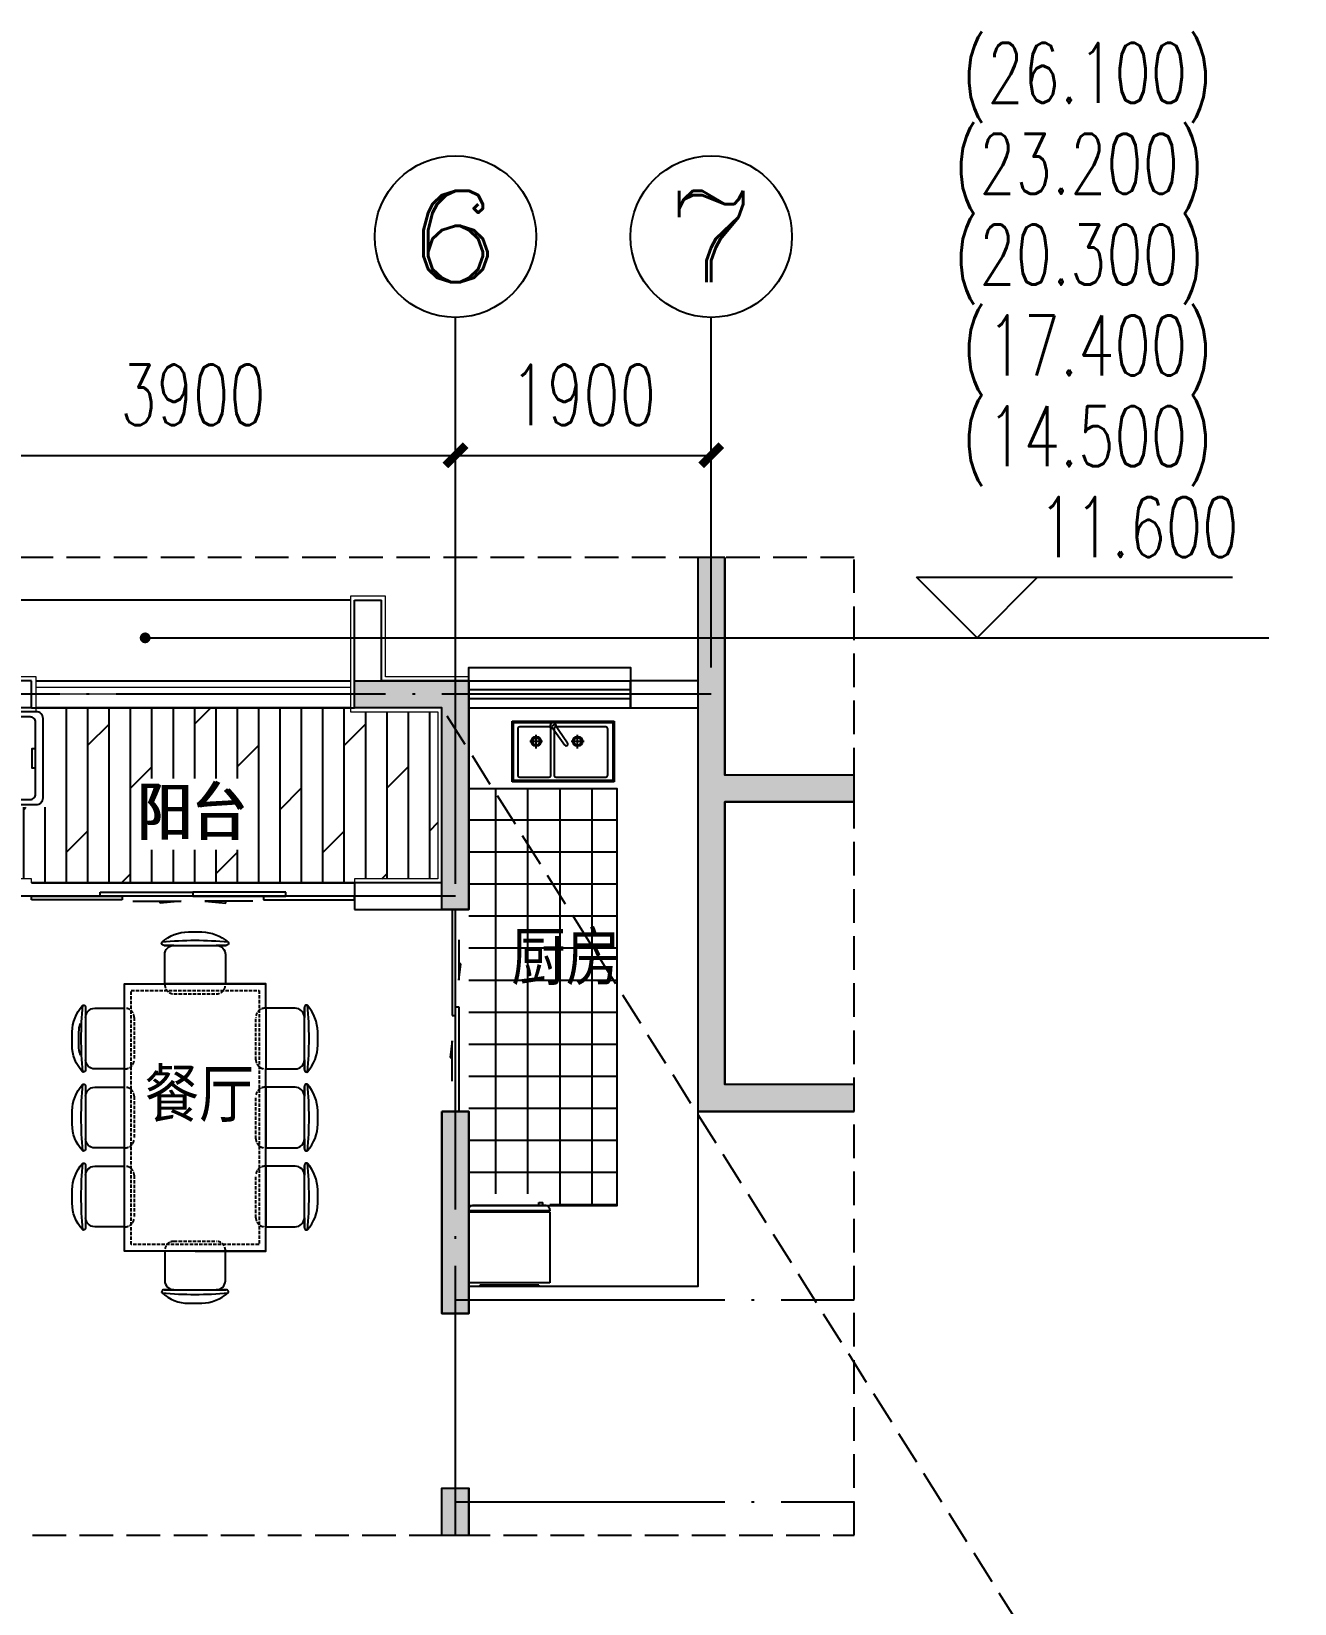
# Model space of a CAD drawing. Extents: x 802298 to 1915382, y -2285475 to -1340051.
# Drawn here: x 1342517 to 1351900, y -2216816 to -2205134 of the extents above; entities that cross this region are included whole.
import ezdxf
from ezdxf.enums import TextEntityAlignment as Align

# ---------------------------------------------------------------- set-up
doc = ezdxf.new("R2010")
doc.units = 0
doc.header["$LTSCALE"] = 1000
doc.header["$MEASUREMENT"] = 0
doc.linetypes.add('DASH', pattern=[0.35, 0.25, -0.1])
doc.linetypes.add('DOTE', pattern=[2.42, 2, -0.2, 0.02, -0.2])
doc.layers.get('0').update_dxf_attribs({"linetype": 'CONTINUOUS'})
doc.layers.get('Defpoints').update_dxf_attribs({"linetype": 'CONTINUOUS'})
for name, color, linetype in [('8', 8, 'CONTINUOUS'), ('AXIS', 3, 'CONTINUOUS'), ('AXIS_TEXT', 7, 'CONTINUOUS'), ('DIM_LEAD', 3, 'CONTINUOUS'), ('DOTE', 1, 'CONTINUOUS'), ('LM-粗', 255, 'CONTINUOUS'), ('PUB_TEXT', 7, 'CONTINUOUS'), ('WALL', 9, 'CONTINUOUS'), ('WINDOW', 4, 'CONTINUOUS'), ('厨卫', 154, 'CONTINUOUS'), ('家具', 33, 'CONTINUOUS'), ('平面填充', 252, 'CONTINUOUS'), ('看线', 5, 'CONTINUOUS'), ('窗檐', 6, 'CONTINUOUS')]:
    doc.layers.add(name, color=color, linetype=linetype)
doc.layers.add('保温', color=150, linetype='CONTINUOUS', lineweight=9)
doc.layers.add('栏杆百叶', color=36, linetype='CONTINUOUS', lineweight=9)
doc.styles.add('_TCH_AXIS', font='COMPLEX', dxfattribs={"bigfont": 'GBCBIG'})
doc.styles.add('_TCH_DIM', font='SIMPLEX', dxfattribs={"bigfont": 'GBCBIG'})
doc.styles.add('COMPLEX', font='COMPLEX')
doc.styles.add('DIM_FONT', font='SIMPLEX', dxfattribs={"width": 0.7, "bigfont": 'GBCBIG'})
doc.styles.add('黑体', font='SIMHEI.TTF', dxfattribs={"width": 0.8})
doc.dimstyles.new('DIMN150', dxfattribs={"dimscale": 1.5, "dimtxt": 300, "dimasz": 100, "dimexe": 250, "dimexo": 300, "dimgap": 150, "dimtad": 1, "dimdec": 0, "dimzin": 0, "dimdsep": 46, "dimtxsty": 'DIM_FONT', "dimblk": 'ARCHTICK', "dimcen": 0.09, "dimclrt": 7, "dimazin": 2, "dimtfac": 1, "dimtdec": 0, "dimtix": 1, "dimtmove": 2, "dimatfit": 3, "dimfxl": 0, "dimtolj": 1, "dimtzin": 0, "dimarcsym": 0})

# ---------------------------------------------------------------- blocks, each defined once
blk = doc.blocks.new('A$C1BE601A8')
for p, q in [((0, 0), (0, 450)), ((0, 450), (757, 450)), ((10, 10), (10, 440)), ((10, 440), (747, 440)), ((41, 393), (41, 50)), ((273, 408), (56, 408)), ((288, 50), (288, 393)), ((315, 427), (293, 411)), ((293, 411), (390, 273)), ((311, 393), (311, 50)), ((412, 288), (315, 427)), ((695, 408), (326, 408)), ((710, 50), (710, 393)), ((747, 440), (747, 10)), ((757, 450), (757, 0)), ((226, 300), (130, 300)), ((178, 248), (178, 348)), ((534, 300), (438, 300)), ((486, 248), (486, 348)), ((757, 0), (0, 0)), ((747, 10), (10, 10)), ((56, 35), (273, 35)), ((326, 35), (695, 35))]:
    blk.add_line(p, q)
for centre, radius in [((178, 300), 36.1), ((178, 300), 27.1), ((486, 300), 36.1), ((486, 300), 27.1)]:
    blk.add_circle(centre, radius)
for centre, radius, start, end in [((56, 393), 15, 90, 180), ((273, 393), 15, 0, 90), ((304, 419), 21.7, 342.6068, 267.3353), ((326, 393), 15, 90, 180), ((695, 393), 15, 0, 90), ((401, 281), 13.3, 214.971, 34.971), ((56, 50), 15, 180, 270), ((273, 50), 15, 270, 0), ((326, 50), 15, 180, 270), ((695, 50), 15, 270, 0)]:
    blk.add_arc(centre, radius, start, end)
blk = doc.blocks.new('A$C0C200289')
for p, q in [((-150, 72), (-150, 597)), ((600, 597), (-150, 597)), ((500, 623), (-48, 623)), ((-48, 613), (-48, 623)), ((500, 613), (-48, 613)), ((500, 613), (500, 623)), ((600, 72), (600, 597)), ((-144, 72), (-150, 72)), ((-150, 53), (-150, 62)), ((-144, 62), (-150, 62)), ((-144, 62), (-144, 72)), ((568, 22), (-118, 22)), ((499, 22), (499, 0)), ((535, 22), (535, 0)), ((594, 62), (594, 72)), ((594, 72), (600, 72)), ((594, 62), (600, 62)), ((600, 53), (600, 62)), ((499, 0), (535, 0))]:
    blk.add_line(p, q)
at = {"color": 251}
for p, q in [((594, 72), (-144, 72)), ((594, 62), (-144, 62))]:
    blk.add_line(p, q, dxfattribs=at)
for centre, start, end in [((-118, 53), 180, 270), ((568, 53), 270, 0)]:
    blk.add_arc(centre, 31.5, start, end)
blk = doc.blocks.new('A$C40221361')
at = {"color": 0}
for p, q in [((1023, 1725), (563, 1725)), ((1023, 1725), (563, 1725)), ((1610, 1725), (1150, 1725)), ((1610, 1725), (1150, 1725)), ((2196, 1725), (1736, 1725)), ((2196, 1725), (1736, 1725)), ((568, 1438), (1018, 1438)), ((1155, 1438), (1605, 1438)), ((1741, 1439), (2191, 1439)), ((100, 683), (100, 1143)), ((100, 683), (100, 1143)), ((386, 1138), (386, 688)), ((2373, 1138), (2373, 688)), ((2659, 683), (2659, 1143)), ((2659, 683), (2659, 1143)), ((1018, 388), (568, 388)), ((1605, 388), (1155, 388)), ((2191, 389), (1741, 389)), ((563, 100), (1023, 100)), ((563, 100), (1023, 100)), ((1150, 100), (1610, 100)), ((1150, 100), (1610, 100)), ((1736, 100), (2196, 100)), ((1736, 100), (2196, 100))]:
    blk.add_line(p, q, dxfattribs=at)
at = {"color": 0, "linetype": 'DASH', "ltscale": 0.1}
for p, q in [((950, 1365), (635, 1365)), ((950, 1365), (635, 1365)), ((1537, 1365), (1222, 1365)), ((1537, 1365), (1222, 1365)), ((2124, 1365), (1809, 1365)), ((2124, 1365), (1809, 1365)), ((460, 756), (460, 1071)), ((460, 756), (460, 1071)), ((2299, 756), (2299, 1071)), ((2299, 756), (2299, 1071)), ((635, 460), (950, 460)), ((635, 460), (950, 460)), ((1222, 460), (1537, 460)), ((1222, 460), (1537, 460)), ((1809, 460), (2124, 460)), ((1809, 460), (2124, 460))]:
    blk.add_line(p, q, dxfattribs=at)
at = {"color": 0, "linetype": 'DASH'}
for p, q in [((1605, 388), (1605, 393)), ((1605, 388), (1605, 393)), ((2191, 389), (2191, 393)), ((2191, 389), (2191, 393))]:
    blk.add_line(p, q, dxfattribs=at)
at = {"color": 0}
for points in [[(1018, 1438), (1018, 1657, 0.414214), (950, 1725), (1023, 1725, 0.319431), (1041, 1737, 0.307703), (1039, 1748, 0.187559), (842, 1825), (743, 1825, 0.171658), (547, 1748, 0.324647), (544, 1737, 0.302537), (563, 1725), (635, 1725, 0.414214), (568, 1657), (568, 1438)], [(1605, 1439), (1605, 1657, 0.414214), (1537, 1725), (1610, 1725, 0.319431), (1628, 1737, 0.307703), (1625, 1748, 0.187559), (1429, 1825), (1330, 1825, 0.171658), (1134, 1748, 0.324647), (1131, 1737, 0.302537), (1150, 1725), (1222, 1725, 0.414214), (1155, 1657), (1155, 1438)], [(2191, 1439), (2191, 1657, 0.414214), (2124, 1725), (2196, 1725, 0.319431), (2215, 1737, 0.307703), (2212, 1748, 0.187559), (2016, 1825), (1917, 1825, 0.171658), (1721, 1748, 0.324647), (1718, 1737, 0.302537), (1736, 1725), (1809, 1725, 0.414214), (1741, 1657), (1741, 1439)], [(1155, 388), (1018, 388), (1018, 168, -0.414214), (950, 100), (1023, 100, -0.319431), (1041, 88, -0.307703), (1039, 76, -0.187559), (842, 0), (743, 0, -0.171658), (547, 76, -0.324647), (544, 88, -0.302537), (563, 100), (635, 100, -0.414214), (568, 168), (568, 388), (386, 388), (386, 1438)], [(386, 688), (168, 688, -0.414214), (100, 756), (100, 683, -0.319431), (88, 665, -0.307703), (76, 668, -0.187559), (0, 864), (0, 963, -0.171658), (76, 1159, -0.324647), (88, 1162, -0.302537), (100, 1143), (100, 1071, -0.414214), (168, 1138), (386, 1138)], [(2373, 688), (2592, 688, 0.414214), (2659, 756), (2659, 683, 0.319431), (2672, 665, 0.307703), (2683, 668, 0.187559), (2759, 864), (2759, 963, 0.171658), (2683, 1159, 0.324647), (2672, 1162, 0.302537), (2659, 1143), (2659, 1071, 0.414214), (2592, 1138), (2373, 1138)], [(1605, 388), (1605, 168, -0.414214), (1537, 100), (1610, 100, -0.319431), (1628, 88, -0.307703), (1625, 76, -0.187559), (1429, 0), (1330, 0, -0.171658), (1134, 76, -0.324647), (1131, 88, -0.302537), (1150, 100), (1222, 100, -0.414214), (1155, 168), (1155, 388)], [(2191, 389), (2191, 168, -0.414214), (2124, 100), (2196, 100, -0.319431), (2215, 88, -0.307703), (2212, 76, -0.187559), (2016, 0), (1917, 0, -0.171658), (1721, 76, -0.324647), (1718, 88, -0.302537), (1736, 100), (1809, 100, -0.414214), (1741, 168), (1741, 389)], [(918, 62, -0.079824), (842, 50), (744, 50, -0.059527), (682, 60, -0.059527)]]:
    blk.add_lwpolyline(points, format="xyb", dxfattribs=at)
for points in [[(568, 1438), (386, 1438), (386, 913)], [(1155, 1438), (1018, 1438)], [(2373, 913), (2373, 1438), (1155, 1438)], [(2373, 1438), (2373, 388), (1605, 388)]]:
    blk.add_lwpolyline(points, dxfattribs=at)
at = {"color": 0, "linetype": 'DASH', "ltscale": 0.1}
blk.add_lwpolyline([(436, 438), (436, 1388), (2323, 1388), (2323, 438)], close=True, dxfattribs=at)
at = {"color": 0}
for centre, start, end in [((793, -953), 84.8023, 95.1977), ((793, -953), 84.8023, 95.1977), ((1380, -953), 84.8023, 95.1977), ((1380, -953), 84.8023, 95.1977), ((1966, -953), 84.8023, 95.1977), ((1966, -953), 84.8023, 95.1977), ((2778, 913), 174.8023, 185.1977), ((2778, 913), 174.8023, 185.1977), ((-19, 913), 354.8023, 5.1977), ((-19, 913), 354.8023, 5.1977), ((793, 2778), 264.8023, 275.1977), ((793, 2778), 264.8023, 275.1977), ((1380, 2778), 264.8023, 275.1977), ((1380, 2778), 264.8023, 275.1977), ((1966, 2778), 264.8023, 275.1977), ((1966, 2778), 264.8023, 275.1977)]:
    blk.add_arc(centre, 2713, start, end, dxfattribs=at)
at = {"color": 0, "linetype": 'DASH', "ltscale": 0.1}
for centre, start, end in [((635, 1432), 180, 270), ((635, 1432), 180, 270), ((950, 1432), 270, 0), ((950, 1432), 270, 0), ((1222, 1432), 180, 270), ((1222, 1432), 180, 270), ((1537, 1432), 270, 0), ((1537, 1432), 270, 0), ((1809, 1432), 180, 270), ((1809, 1432), 180, 270), ((2124, 1432), 270, 0), ((2124, 1432), 270, 0), ((393, 1071), 0, 90), ((393, 1071), 0, 90), ((2367, 1071), 90, 180), ((2367, 1071), 90, 180), ((393, 756), 270, 0), ((393, 756), 270, 0), ((2367, 756), 180, 270), ((2367, 756), 180, 270), ((635, 393), 90, 180), ((635, 393), 90, 180), ((950, 393), 0, 90), ((950, 393), 0, 90), ((1222, 393), 90, 180), ((1537, 393), 0, 90), ((1537, 393), 0, 90), ((1809, 393), 90, 180), ((2124, 393), 0, 90), ((2124, 393), 0, 90)]:
    blk.add_arc(centre, 67.5, start, end, dxfattribs=at)
blk = doc.blocks.new('_ArchTick')
at = {"color": 0, "linetype": 'ByBlock', "const_width": 0.4}
blk.add_lwpolyline([(-0.5, -0.5), (0.5, 0.5)], dxfattribs=at)
blk = doc.blocks.new('*D166')
at = {"layer": 'AXIS', "color": 0, "lineweight": -2}
for p, q in [((1341767, -2208813), (1341767, -2207909)), ((1345667, -2208813), (1345667, -2207909)), ((1341767, -2208284), (1345667, -2208284))]:
    blk.add_line(p, q, dxfattribs=at)
at = {"layer": 'Defpoints', "color": 0}
for p in [(1345667, -2208284), (1341767, -2209263), (1345667, -2209263)]:
    blk.add_point(p, dxfattribs=at)
at = {"layer": 'AXIS', "color": 0, "lineweight": -2, "xscale": 150, "yscale": 150, "zscale": 150, "rotation": 180}
blk.add_blockref('_ArchTick', (1341767, -2208284), dxfattribs=at)
at = {"layer": 'AXIS', "color": 0, "lineweight": -2, "xscale": 150, "yscale": 150, "zscale": 150}
blk.add_blockref('_ArchTick', (1345667, -2208284), dxfattribs=at)
at = {"layer": 'AXIS', "color": 7, "insert": (1343717, -2207834), "char_height": 450, "attachment_point": 5, "style": 'DIM_FONT'}
blk.add_mtext('\\A1;3900', dxfattribs=at)
blk = doc.blocks.new('*D167')
at = {"layer": 'AXIS', "color": 0, "lineweight": -2}
for p, q in [((1345667, -2208813), (1345667, -2207909)), ((1347567, -2208813), (1347567, -2207909)), ((1345667, -2208284), (1347567, -2208284))]:
    blk.add_line(p, q, dxfattribs=at)
at = {"layer": 'Defpoints', "color": 0}
for p in [(1347567, -2208284), (1345667, -2209263), (1347567, -2209263)]:
    blk.add_point(p, dxfattribs=at)
at = {"layer": 'AXIS', "color": 0, "lineweight": -2, "xscale": 150, "yscale": 150, "zscale": 150, "rotation": 180}
blk.add_blockref('_ArchTick', (1345667, -2208284), dxfattribs=at)
at = {"layer": 'AXIS', "color": 0, "lineweight": -2, "xscale": 150, "yscale": 150, "zscale": 150}
blk.add_blockref('_ArchTick', (1347567, -2208284), dxfattribs=at)
at = {"layer": 'AXIS', "color": 7, "insert": (1346617, -2207834), "char_height": 450, "attachment_point": 5, "style": 'DIM_FONT'}
blk.add_mtext('\\A1;1900', dxfattribs=at)
blk = doc.blocks.new('$plan$00001623')
blk.add_line((-341, -145), (342, -145))
blk.add_lwpolyline([(295, -706), (-295, -706, -0.414214), (-345, -656), (-345, 0), (345, 0), (345, -656, -0.414214)], format="xyb", close=True)
for points in [[(323, -72), (152, -72), (152, -120), (323, -120)], [(163, -86), (177, -86), (177, -99), (163, -99)], [(189, -86), (202, -86), (202, -99), (189, -99)], [(213, -86), (227, -86), (227, -99), (213, -99)], [(239, -86), (253, -86), (253, -99), (239, -99)], [(281, -110), (309, -110), (309, -80), (281, -80)]]:
    blk.add_lwpolyline(points, close=True)
blk.add_lwpolyline([(307, -145), (307, -611, -0.414214), (267, -651), (-267, -651, -0.414214), (-307, -611), (-307, -145)], format="xyb")
blk.add_lwpolyline([(-71, -651), (-71, -623), (0, -623), (71, -623), (71, -651)])
blk.add_circle((0, -25), 16)
blk = doc.blocks.new('$DorLib2D$00000131')
at = {"color": 0, "linetype": 'Continuous'}
for p, q in [((0.15, 0.125), (0.2319, 0.1973)), ((0.2319, 0.1973), (0.2319, 0.125)), ((-0.5, 0.125), (-0.5, 0)), ((0.0192, 0.125), (-0.5, 0.125)), ((0.0192, 0), (0.0192, 0.125)), ((0.35, 0.125), (0.15, 0.125)), ((-0.5, 0), (0.0192, 0)), ((-0.024, 0), (0.5, 0)), ((-0.024, -0.125), (-0.024, 0)), ((0.5, 0), (0.5, -0.125)), ((-0.35, -0.125), (-0.15, -0.125)), ((-0.2319, -0.1973), (-0.2319, -0.125)), ((-0.15, -0.125), (-0.2319, -0.1973)), ((0.5, -0.125), (-0.024, -0.125))]:
    blk.add_line(p, q, dxfattribs=at)
blk = doc.blocks.new('$DorLib2D$00000138')
at = {"color": 0, "linetype": 'Continuous'}
for p, q in [((-0.2875, 0), (-0.2875, 0.1538)), ((-0.2875, 0.1538), (0, 0.1538)), ((0, 0.1538), (0, 0)), ((0.2875, 0.1538), (0, 0.1538)), ((0.2875, 0), (0.2875, 0.1538)), ((-0.5, -0.1399), (-0.5, 0)), ((-0.5, 0), (-0.2187, 0)), ((0, 0), (-0.2875, 0)), ((-0.2187, 0), (-0.2187, -0.1399)), ((0, 0), (0.2875, 0)), ((0.2187, 0), (0.2187, -0.1399)), ((0.5, 0), (0.2187, 0)), ((0.5, 0), (0.5, -0.1946)), ((0.5, -0.1399), (0.5, 0)), ((-0.2187, -0.1399), (-0.5, -0.1399)), ((0.2187, -0.1399), (0.5, -0.1399)), ((-0.1857, -0.186), (-0.037, -0.186)), ((-0.037, -0.186), (-0.1019, -0.2583)), ((-0.1019, -0.2583), (-0.1019, -0.186)), ((0.1857, -0.186), (0.037, -0.186)), ((0.037, -0.186), (0.1019, -0.2583)), ((0.1019, -0.2583), (0.1019, -0.186))]:
    blk.add_line(p, q, dxfattribs=at)
blk = doc.blocks.new('$TCHSYS$WIN2D')
for p, q in [((-0.5, 0.5), (0.5, 0.5)), ((-0.5, 0.5), (-0.5, -0.5)), ((0.5, 0.5), (0.5, -0.5)), ((0.5, 0.1667), (-0.5, 0.1667)), ((0.5, -0.1667), (-0.5, -0.1667)), ((-0.5, -0.5), (0.5, -0.5))]:
    blk.add_line(p, q)
blk = doc.blocks.new('_AXISO')
blk.add_circle((0, 0), 0.5)
at = {"layer": 'AXIS_TEXT', "style": 'COMPLEX', "width": 1.041667}
blk.add_attdef('A', text='', height=0.56, dxfattribs=at).set_placement((-0.25, -0.28), (0.25, -0.28), align=Align.FIT)

msp = doc.modelspace()

# ---------------------------------------------------------------- hatches: boundary and pattern name
at = {"layer": '平面填充'}
h = msp.add_hatch(dxfattribs=at)
h.set_pattern_fill('DOLMIT', color=256, scale=200, angle=90, style=0)
h.set_pattern_definition([(90, (3145841.28, -775829.53), (158.748412, 1e-14), []), (45, (3145841.3, -775829.53), (317.49661, -317.49661), [224.50425, -449.008])])
h.paths.add_polyline_path([(1343348, -2211215.9), (1343348, -2210685.9), (1344143.6, -2210685.9), (1344143.6, -2211215.9)], flags=0)
h.paths.add_polyline_path([(1341896.5, -2211429.7), (1341896.5, -2210898.9), (1342635, -2210898.9), (1342635, -2210159.7), (1344886.5, -2210159.7), (1344886.5, -2210189.7), (1345536.5, -2210189.7), (1345536.5, -2211429.7), (1344916.5, -2211429.7), (1344916.5, -2211459.7), (1342516.5, -2211459.7), (1342516.5, -2211429.7)])
h = msp.add_hatch(dxfattribs=at)
h.set_pattern_fill('ANSI37', color=256, scale=150, angle=45, style=0)
h.set_pattern_definition([(90, (-262329.5, -872968.16), (-238.125, 2e-07), []), (180, (-262329.5, -872968.16), (-2e-07, -238.125), [])])
edge = h.paths.add_edge_path()
edge.add_line((1346866.5, -2210759.7), (1345766.5, -2210759.7))
edge.add_line((1345766.5, -2210759.7), (1345766.5, -2213792))
edge.add_ellipse((1345791.7, -2213803.5), major_axis=(0, 31.5), ratio=0.8, start_angle=0, end_angle=90, ccw=False)
edge.add_line((1345791.7, -2213772), (1346285.8, -2213772))
edge.add_line((1346285.8, -2213772), (1346285.8, -2213750.2))
edge.add_line((1346285.8, -2213750.2), (1346314.7, -2213750.2))
edge.add_line((1346314.7, -2213750.2), (1346314.7, -2213772))
edge.add_line((1346314.7, -2213772), (1346341.3, -2213772))
edge.add_ellipse((1346341.3, -2213803.5), major_axis=(0, 31.5), ratio=0.8, start_angle=270, end_angle=360, ccw=False)
edge.add_line((1346366.5, -2213803.5), (1346366.5, -2213812))
edge.add_line((1346366.5, -2213812), (1346361.8, -2213812))
edge.add_line((1346361.8, -2213812), (1346361.8, -2213822))
edge.add_line((1346361.8, -2213822), (1346366.5, -2213822))
edge.add_line((1346366.5, -2213822), (1346366.5, -2213859.7))
edge.add_line((1346366.5, -2213859.7), (1346866.5, -2213859.7))
edge.add_line((1346866.5, -2213859.7), (1346866.5, -2210759.7))
h.paths.add_polyline_path([(1346038.5, -2212322.9), (1346928.5, -2212322.9), (1346928.5, -2211735.6), (1346038.5, -2211735.6)], flags=9)

# ---------------------------------------------------------------- linework, layer by layer
at = {"layer": '8', "linetype": 'DASH'}
msp.add_line((1355990.5, -2226726.4), (1345566.5, -2210159.7), dxfattribs=at)
msp.add_lwpolyline([(1348627.3, -2209043), (1334473.5, -2209043), (1334473.5, -2216306.9), (1348627.3, -2216306.9)], close=True, dxfattribs=at)
at = {"layer": 'AXIS'}
for p, q in [((1345666.5, -2209859.7), (1345666.5, -2207258.8)), ((1347566.5, -2209859.7), (1347566.5, -2207258.8)), ((1349541.1, -2209640.3), (1349091.1, -2209190.3)), ((1349091.1, -2209190.3), (1351438.6, -2209190.3)), ((1349541.1, -2209640.3), (1349991.1, -2209190.3))]:
    msp.add_line(p, q, dxfattribs=at)
at = {"layer": 'DIM_LEAD'}
for p, q in [((1343361.3, -2209640.3), (1351597.8, -2209640.3)), ((1351597.8, -2209640.3), (1351709.8, -2209640.3))]:
    msp.add_line(p, q, dxfattribs=at)
at = {"layer": 'DIM_LEAD', "const_width": 40}
msp.add_lwpolyline([(1343341.3, -2209640.3, 1), (1343381.3, -2209640.3, 1)], format="xyb", close=True, dxfattribs=at)
at = {"layer": 'DOTE', "linetype": 'DOTE'}
for p, q in [((1345666.5, -2216306.9), (1345666.5, -2209043)), ((1347566.5, -2210059.7), (1341766.5, -2210059.7)), ((1345666.5, -2211559.7), (1341766.5, -2211559.7)), ((1345666.5, -2214559.7), (1348627.3, -2214559.7)), ((1345666.5, -2216059.7), (1348627.3, -2216059.7))]:
    msp.add_line(p, q, dxfattribs=at)
at = {"layer": 'LM-粗', "color": 8, "ltscale": 0.5}
for points in [[(1347466.5, -2209043), (1347466.5, -2213159.7), (1348627.3, -2213159.7)], [(1348627.3, -2210659.7), (1347666.5, -2210659.7), (1347666.5, -2209043)], [(1348627.3, -2212959.7), (1347666.5, -2212959.7), (1347666.5, -2210859.7), (1348627.3, -2210859.7)], [(1345566.5, -2216306.9), (1345566.5, -2215959.7), (1345766.5, -2215959.7), (1345766.5, -2216159.7), (1345766.5, -2216159.7), (1345766.5, -2216306.9)]]:
    msp.add_lwpolyline(points, dxfattribs=at)
at = {"layer": 'LM-粗', "ltscale": 0.5}
msp.add_lwpolyline([(1344886.5, -2209359.7), (1336666.5, -2209359.7), (1336066.5, -2209359.7), (1336066.5, -2214429.7)], dxfattribs=at)
at = {"layer": 'LM-粗', "color": 8, "ltscale": 0.5}
for points in [[(1344916.5, -2209959.7), (1345766.5, -2209959.7), (1345766.5, -2211659.7), (1345566.5, -2211659.7), (1345566.5, -2210159.7), (1344916.5, -2210159.7)], [(1345566.5, -2213159.7), (1345766.5, -2213159.7), (1345766.5, -2214659.7), (1345566.5, -2214659.7)]]:
    msp.add_lwpolyline(points, close=True, dxfattribs=at)
for points in [[(1347666.5, -2213159.7), (1347466.5, -2213159.7), (1347666.5, -2209043), (1347466.5, -2209043)], [(1345766.5, -2210159.7), (1345766.5, -2209959.7), (1344916.5, -2210159.7), (1344916.5, -2209959.7)], [(1345766.5, -2210159.7), (1345766.5, -2211659.7), (1345566.5, -2210159.7), (1345566.5, -2211659.7)], [(1347666.5, -2210659.7), (1348627.3, -2210659.7), (1347666.5, -2210859.7), (1348627.3, -2210859.7)], [(1347666.5, -2212959.7), (1348627.3, -2212959.7), (1347666.5, -2213159.7), (1348627.3, -2213159.7)], [(1345766.5, -2214659.7), (1345766.5, -2213159.7), (1345566.5, -2214659.7), (1345566.5, -2213159.7)], [(1345766.5, -2216306.9), (1345766.5, -2215959.7), (1345566.5, -2216306.9), (1345566.5, -2215959.7)]]:
    msp.add_solid(points, dxfattribs=at)
at = {"layer": 'WALL'}
for p, q in [((1347466.5, -2209043), (1347466.5, -2209959.7)), ((1347666.5, -2209043), (1347466.5, -2209043)), ((1347666.5, -2209043), (1347666.5, -2210059.7)), ((1344916.5, -2209959.7), (1344916.5, -2209359.7)), ((1344916.5, -2209359.7), (1345116.5, -2209359.7)), ((1345116.5, -2209959.7), (1345116.5, -2209359.7)), ((1342516.5, -2209959.7), (1341766.5, -2209959.7)), ((1342516.5, -2210159.7), (1342516.5, -2209959.7)), ((1344916.5, -2209959.7), (1344916.5, -2209959.7)), ((1344916.5, -2210159.7), (1344916.5, -2209959.7)), ((1345666.5, -2209959.7), (1345116.5, -2209959.7)), ((1345766.5, -2209959.7), (1345666.5, -2209959.7)), ((1345766.5, -2210159.7), (1345766.5, -2209959.7)), ((1347466.5, -2209959.7), (1346966.5, -2209959.7)), ((1346966.5, -2209959.7), (1346966.5, -2210159.7)), ((1347666.5, -2210059.7), (1347666.5, -2210659.7)), ((1342516.5, -2210159.7), (1341866.5, -2210159.7)), ((1345016.5, -2210159.7), (1344916.5, -2210159.7)), ((1345566.5, -2210159.7), (1345016.5, -2210159.7)), ((1345566.5, -2211459.7), (1345566.5, -2210159.7)), ((1345766.5, -2211559.7), (1345766.5, -2210159.7)), ((1346966.5, -2210159.7), (1347466.5, -2210159.7)), ((1347466.5, -2210159.7), (1347466.5, -2210759.7)), ((1348627.3, -2210659.7), (1347666.5, -2210659.7)), ((1348627.3, -2210859.7), (1348627.3, -2210659.7)), ((1347466.5, -2210759.7), (1347466.5, -2213159.7)), ((1347666.5, -2210859.7), (1347666.5, -2212959.7)), ((1348627.3, -2210859.7), (1347666.5, -2210859.7)), ((1345566.5, -2211459.7), (1344916.5, -2211459.7)), ((1344916.5, -2211459.7), (1344916.5, -2211659.7)), ((1344916.5, -2211659.7), (1345566.5, -2211659.7)), ((1345566.5, -2211659.7), (1345766.5, -2211659.7)), ((1345766.5, -2211659.7), (1345766.5, -2211559.7)), ((1348627.3, -2212959.7), (1347666.5, -2212959.7)), ((1348627.3, -2213159.7), (1348627.3, -2212959.7)), ((1345766.5, -2213159.7), (1345566.5, -2213159.7)), ((1345566.5, -2213159.7), (1345566.5, -2214659.7)), ((1345766.5, -2214659.7), (1345766.5, -2213159.7)), ((1348627.3, -2213159.7), (1347466.5, -2213159.7)), ((1345566.5, -2214659.7), (1345766.5, -2214659.7)), ((1345566.5, -2216306.9), (1345566.5, -2215959.7)), ((1345566.5, -2215959.7), (1345766.5, -2215959.7)), ((1345766.5, -2216306.9), (1345766.5, -2215959.7)), ((1345566.5, -2216306.9), (1345766.5, -2216306.9))]:
    msp.add_line(p, q, dxfattribs=at)
at = {"layer": 'WINDOW', "color": 4}
msp.add_line((1344916.5, -2211459.7), (1342516.5, -2211459.7), dxfattribs=at)
at = {"layer": '保温', "ltscale": 0.5}
for points in [[(1345766.5, -2209959.7), (1345766.5, -2209929.7), (1345146.5, -2209929.7), (1345146.5, -2209329.7), (1344886.5, -2209329.7), (1344886.5, -2210189.7), (1345536.5, -2210189.7), (1345536.5, -2211429.7), (1344916.5, -2211429.7), (1344916.5, -2211459.7)], [(1342516.5, -2211459.7), (1342516.5, -2211429.7), (1341896.5, -2211429.7), (1341896.5, -2210189.7), (1342552.3, -2210189.7), (1342552.3, -2209929.7), (1341666.5, -2209929.7), (1341666.5, -2209959.7)]]:
    msp.add_lwpolyline(points, dxfattribs=at)
at = {"layer": '厨卫', "ltscale": 0.5}
for p, q in [((1345766.5, -2210759.7), (1345766.5, -2210159.7)), ((1345766.5, -2214459.7), (1345766.5, -2213859.7))]:
    msp.add_line(p, q, dxfattribs=at)
at = {"layer": '厨卫'}
for points in [[(1345766.5, -2210159.7), (1347466.5, -2210159.7), (1347466.5, -2214459.7), (1345766.5, -2214459.7)], [(1345766.5, -2210759.7), (1345766.5, -2210759.7), (1346866.5, -2210759.7), (1346866.5, -2213859.7), (1345766.5, -2213859.7)]]:
    msp.add_lwpolyline(points, dxfattribs=at)
at = {"layer": '平面填充', "ltscale": 0.5}
msp.add_line((1345766.5, -2210759.7), (1346866.5, -2210759.7), dxfattribs=at)
at = {"layer": '平面填充'}
for points in [[(1344886.5, -2210159.7), (1342552.3, -2210159.7)], [(1342516.5, -2211459.7), (1342516.5, -2211459.7), (1344916.5, -2211459.7)]]:
    msp.add_lwpolyline(points, dxfattribs=at)
at = {"layer": '栏杆百叶'}
for p, q in [((1344886.5, -2210009.7), (1342552.3, -2210009.7)), ((1344886.5, -2210059.7), (1342552.3, -2210059.7))]:
    msp.add_line(p, q, dxfattribs=at)
at = {"layer": '看线'}
for p, q in [((1342552.3, -2209959.7), (1344886.5, -2209959.7)), ((1342516.5, -2210159.7), (1344916.5, -2210159.7))]:
    msp.add_line(p, q, dxfattribs=at)
at = {"layer": '窗檐', "ltscale": 0.5}
msp.add_lwpolyline([(1345766.5, -2209959.7), (1345766.5, -2209859.7), (1346966.5, -2209859.7), (1346966.5, -2209959.7)], dxfattribs=at)

# ---------------------------------------------------------------- block references
at = {"layer": 'AXIS'}
ref = msp.add_blockref('_AXISO', (1345666.5, -2206658.8), dxfattribs=dict(at, xscale=1200, yscale=1200, zscale=1200))
ref.add_attrib('A', '6', dxfattribs={"layer": 'AXIS_TEXT', "height": 678.8, "style": '_TCH_AXIS', "width": 1.5}).set_placement((1345327.1, -2206998.2), (1346005.9, -2206998.2), align=Align.FIT)
ref = msp.add_blockref('_AXISO', (1347566.5, -2206658.8), dxfattribs=dict(at, xscale=1200, yscale=1200, zscale=1200))
ref.add_attrib('A', '7', dxfattribs={"layer": 'AXIS_TEXT', "height": 678.8, "style": '_TCH_AXIS', "width": 1.5}).set_placement((1347227.1, -2206998.2), (1347905.9, -2206998.2), align=Align.FIT)
at = {"layer": 'WINDOW', "color": 4}
for name, p, xscale, yscale, zscale, rotation in [('$TCHSYS$WIN2D', (1346366.5, -2210059.7), -1200, 200, -1200, 179.9999999566092), ('$DorLib2D$00000138', (1343716.5, -2211559.7), -2400, -200, -2400, 179.999999956504), ('$DorLib2D$00000131', (1345666.5, -2212409.7), 1500, -200, 1500, 89.99999995587832)]:
    msp.add_blockref(name, p, dxfattribs=dict(at, xscale=xscale, yscale=yscale, zscale=zscale, rotation=rotation))
at = {"layer": '厨卫', "yscale": -1, "rotation": 269.9999999035347}
msp.add_blockref('$plan$00001623', (1341896.5, -2210534.7), dxfattribs=at)
at = {"layer": '厨卫', "rotation": 1.334021322268115e-08}
msp.add_blockref('A$C1BE601A8', (1346088, -2210709.7), dxfattribs=at)
at = {"layer": '厨卫', "xscale": -0.7999999998137355, "rotation": 179.9999999583118}
msp.add_blockref('A$C0C200289', (1345886.5, -2213837), dxfattribs=at)
at = {"layer": '家具', "rotation": 269.9999999466392}
msp.add_blockref('A$C40221361', (1342819, -2211825.1), dxfattribs=at)

# ---------------------------------------------------------------- texts
at = {"layer": 'PUB_TEXT', "style": '_TCH_DIM', "width": 0.705882}
for s, p in [('(26.100)', (1349428.6, -2205665.3)), ('(23.200)', (1349368.6, -2206340.3)), ('(20.300)', (1349368.6, -2207015.3)), ('(17.400)', (1349428.6, -2207690.3)), ('(14.500)', (1349428.6, -2208365.3)), ('11.600', (1349998.6, -2209040.3))]:
    msp.add_text(s, height=446.25, dxfattribs=at).set_placement(p)
at = {"layer": 'PUB_TEXT', "style": '黑体', "width": 0.85}
for s, p in [('阳台', (1343702.6, -2211105.1)), ('阳台', (1343720.4, -2211105.1)), ('厨房', (1346486.5, -2212182.6)), ('餐厅', (1343762.2, -2213200.3))]:
    msp.add_text(s, height=350, dxfattribs=at).set_placement(p, align=Align.CENTER)

# ---------------------------------------------------------------- dimensions: what is measured, and where the dimension line sits
at = {"layer": 'AXIS'}
for p1, p2, picture, middle in [((1341766.5, -2209262.5), (1345666.5, -2209262.5), '*D166', (1343716.5, -2207834.1)), ((1345666.5, -2209262.5), (1347566.5, -2209262.5), '*D167', (1346616.5, -2207834.1))]:
    dim = msp.add_aligned_dim(p1=p1, p2=p2, distance=978.4, dimstyle='DIMN150', dxfattribs=at)
    dim.commit()
    dim.dimension.update_dxf_attribs({"geometry": picture, "text_midpoint": middle})

doc.saveas('drawing.dxf')
